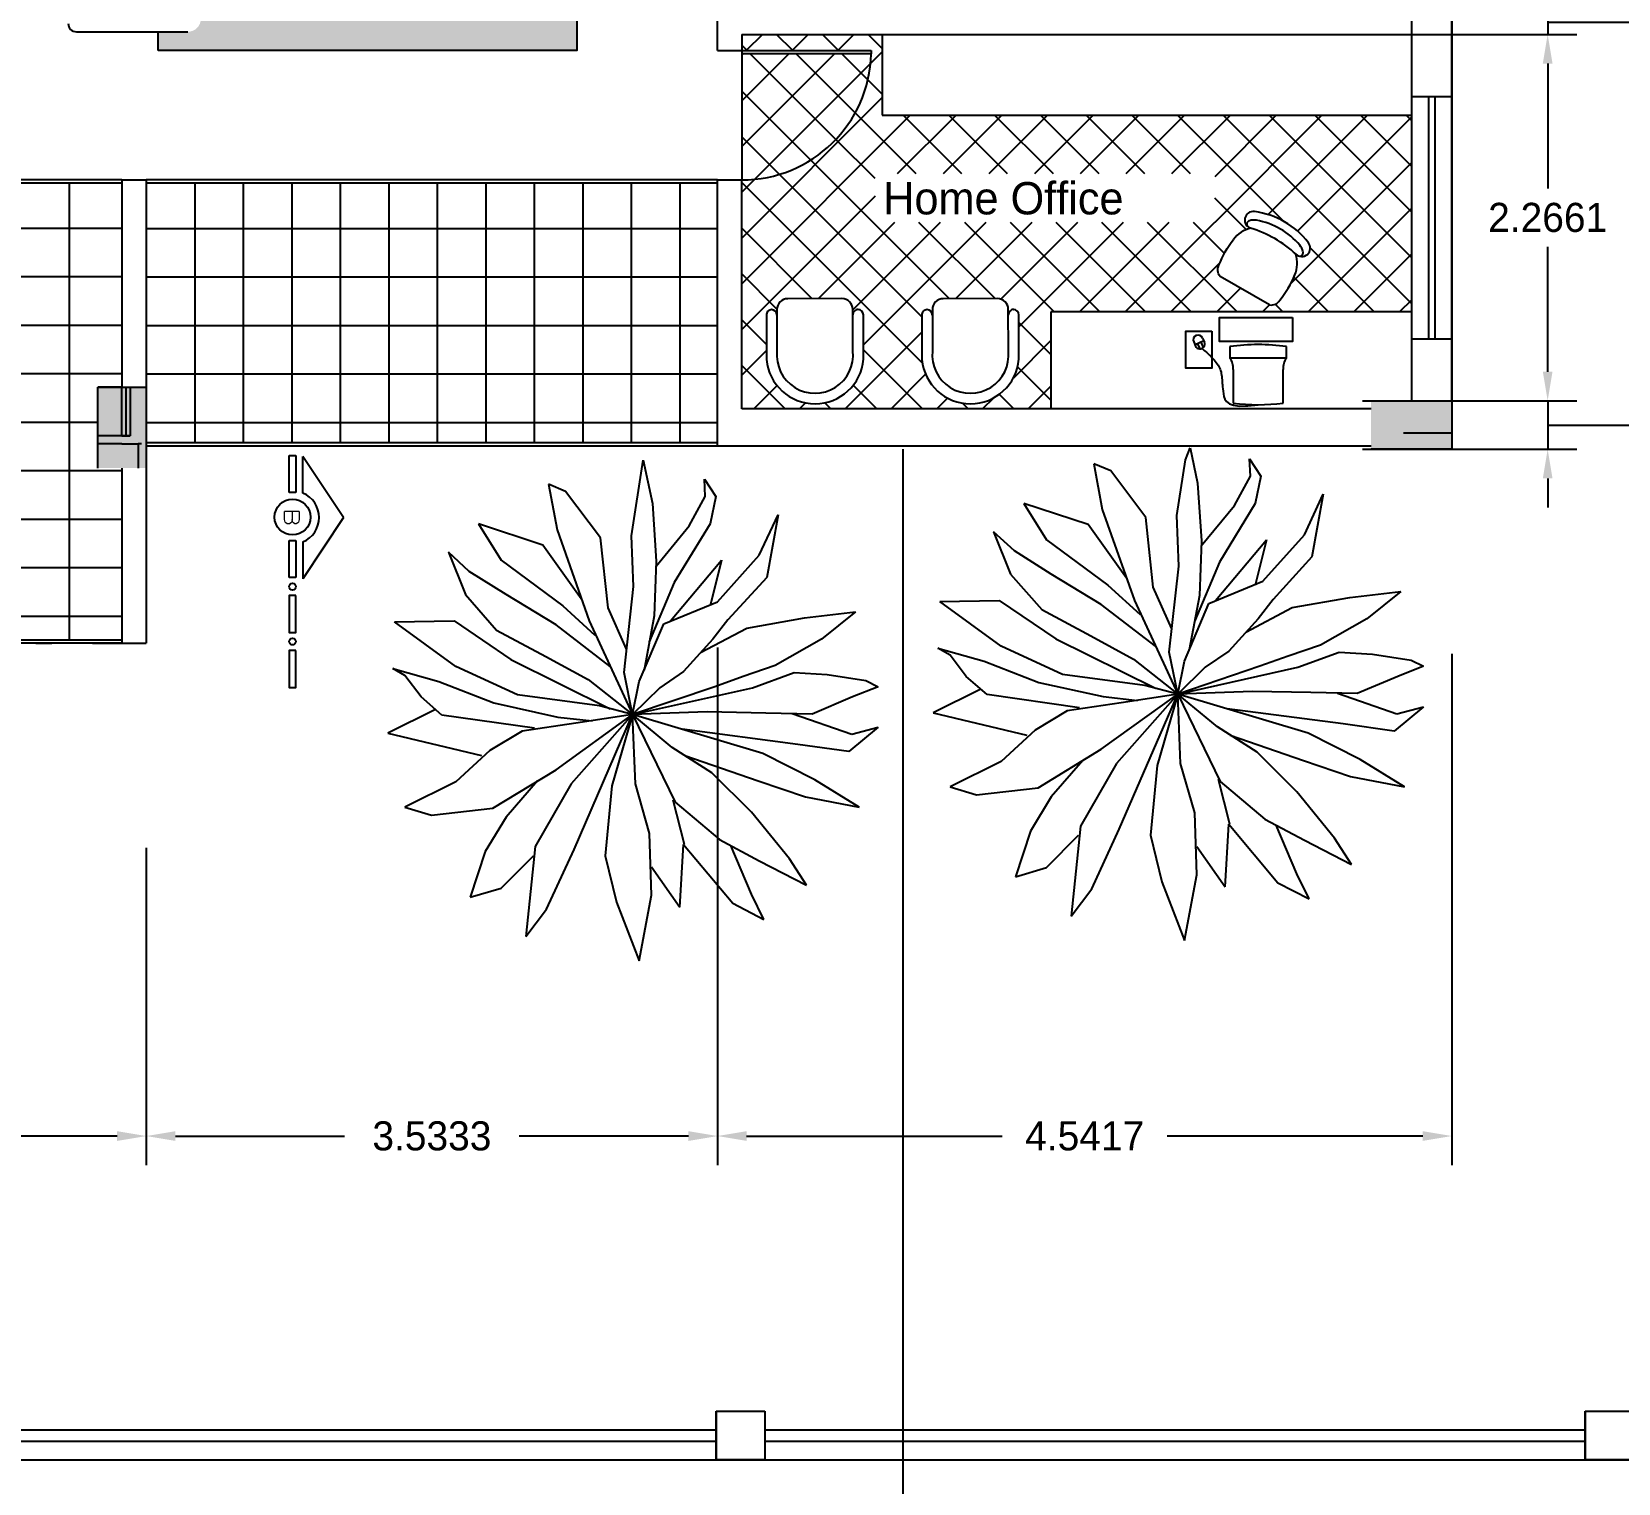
# Model space of a CAD drawing. Header units: millimetres. Extents: x 935 to 1399, y 512 to 900.
# Drawn here: x 1153.33 to 1163.15, y 833.48 to 842.45 of the extents above; entities that cross this region are included whole.
import ezdxf

# ---------------------------------------------------------------- set-up
doc = ezdxf.new("R2010")
doc.units = ezdxf.units.MM
doc.linetypes.add('ACAD_ISO02W100', pattern=[15, 12, -3])
doc.linetypes.add('DASHDOT', pattern=[1, 0.5, -0.25, 0, -0.25])
for name, color, linetype in [('Aberturas', 1, 'Continuous'), ('MOBIL', 7, 'Continuous'), ('MOBILIARIO', 4, 'Continuous'), ('MOBÍLIA', 1, 'Continuous'), ('PENA-01', 1, 'Continuous'), ('PENA-03', 3, 'Continuous'), ('PENA-04', 4, 'Continuous'), ('projeçao', 7, 'ACAD_ISO02W100'), ('terrenos', 3, 'Continuous'), ('VEGETAÇÃO', 3, 'Continuous')]:
    doc.layers.add(name, color=color, linetype=linetype)
doc.styles.add('ROMANS', font='ROMANS.SHX', dxfattribs={"height": 100})
doc.dimstyles.get("Standard").update_dxf_attribs({"dimtxt": 0.18, "dimasz": 0.18, "dimexe": 0.18, "dimexo": 0.0625, "dimgap": 0.09, "dimtad": 0, "dimtih": 1, "dimtoh": 1, "dimdec": 4, "dimzin": 0, "dimdsep": 46, "dimtxsty": 'Standard', "dimcen": 0.09, "dimadec": 0, "dimazin": 0, "dimtfac": 1, "dimtdec": 4, "dimtofl": 0, "dimtmove": 0, "dimatfit": 3, "dimfxl": 0, "dimtolj": 1, "dimtzin": 0, "dimarcsym": 0})

# ---------------------------------------------------------------- blocks, each defined once
blk = doc.blocks.new('*D63')
at = {"color": 0, "lineweight": -2, "transparency": 16777216}
for p, q in [((1162.709, 842.7679), (1162.709, 842.9479)), ((1161.3141, 842.5879), (1162.889, 842.5879)), ((1162.709, 842.5879), (1162.709, 842.4379)), ((1162.709, 842.5129), (1163.294, 842.5129)), ((1163.294, 842.5129), (1163.474, 842.5129)), ((1161.3141, 842.4379), (1162.889, 842.4379)), ((1162.709, 842.2579), (1162.709, 842.0779))]:
    blk.add_line(p, q, dxfattribs=at)
at = {"color": 0, "transparency": 16777216}
for points in [[(1162.679, 842.7679), (1162.739, 842.7679), (1162.709, 842.5879)], [(1162.679, 842.2579), (1162.739, 842.2579), (1162.709, 842.4379)]]:
    blk.add_solid(points, dxfattribs=at)
at = {"layer": 'Defpoints', "color": 0, "transparency": 16777216}
for p in [(1161.2516, 842.5879), (1161.2516, 842.4379), (1162.709, 842.4379)]:
    blk.add_point(p, dxfattribs=at)
at = {"color": 0, "transparency": 16777216, "insert": (1163.939, 842.5129), "char_height": 0.18, "attachment_point": 5}
blk.add_mtext('\\A1;0.1500', dxfattribs=at)
blk = doc.blocks.new('*D64')
at = {"color": 0, "lineweight": -2, "transparency": 16777216}
for p, q in [((1161.3141, 842.4379), (1162.889, 842.4379)), ((1162.709, 842.2579), (1162.709, 841.4849)), ((1162.709, 840.3519), (1162.709, 841.1249)), ((1161.5641, 840.1719), (1162.889, 840.1719))]:
    blk.add_line(p, q, dxfattribs=at)
at = {"color": 0, "transparency": 16777216}
for points in [[(1162.679, 842.2579), (1162.739, 842.2579), (1162.709, 842.4379)], [(1162.679, 840.3519), (1162.739, 840.3519), (1162.709, 840.1719)]]:
    blk.add_solid(points, dxfattribs=at)
at = {"layer": 'Defpoints', "color": 0, "transparency": 16777216}
for p in [(1161.2516, 842.4379), (1161.5016, 840.1719), (1162.709, 840.1719)]:
    blk.add_point(p, dxfattribs=at)
at = {"color": 0, "transparency": 16777216, "insert": (1162.709, 841.3049), "char_height": 0.18, "attachment_point": 5}
blk.add_mtext('\\A1;2.2661', dxfattribs=at)
blk = doc.blocks.new('*D65')
at = {"color": 0, "lineweight": -2, "transparency": 16777216}
for p, q in [((1162.709, 840.3519), (1162.709, 840.5319)), ((1161.5641, 840.1719), (1162.889, 840.1719)), ((1162.709, 840.1719), (1162.709, 839.8719)), ((1162.709, 840.0219), (1163.294, 840.0219)), ((1163.294, 840.0219), (1163.474, 840.0219)), ((1161.5641, 839.8719), (1162.889, 839.8719)), ((1162.709, 839.6919), (1162.709, 839.5119))]:
    blk.add_line(p, q, dxfattribs=at)
at = {"color": 0, "transparency": 16777216}
for points in [[(1162.679, 840.3519), (1162.739, 840.3519), (1162.709, 840.1719)], [(1162.679, 839.6919), (1162.739, 839.6919), (1162.709, 839.8719)]]:
    blk.add_solid(points, dxfattribs=at)
at = {"layer": 'Defpoints', "color": 0, "transparency": 16777216}
for p in [(1161.5016, 840.1719), (1161.5016, 839.8719), (1162.709, 839.8719)]:
    blk.add_point(p, dxfattribs=at)
at = {"color": 0, "transparency": 16777216, "insert": (1163.954, 840.0219), "char_height": 0.18, "attachment_point": 5}
blk.add_mtext('\\A1;0.3000', dxfattribs=at)
blk = doc.blocks.new('*D66')
at = {"color": 0, "lineweight": -2, "transparency": 16777216}
for p, q in [((1146.1164, 837.406), (1146.1164, 835.4441)), ((1154.0414, 837.406), (1154.0414, 835.4441)), ((1146.2964, 835.6241), (1149.5539, 835.6241)), ((1153.8614, 835.6241), (1150.6039, 835.6241))]:
    blk.add_line(p, q, dxfattribs=at)
at = {"color": 0, "transparency": 16777216}
for points in [[(1146.2964, 835.6541), (1146.2964, 835.5941), (1146.1164, 835.6241)], [(1153.8614, 835.6541), (1153.8614, 835.5941), (1154.0414, 835.6241)]]:
    blk.add_solid(points, dxfattribs=at)
at = {"layer": 'Defpoints', "color": 0, "transparency": 16777216}
for p in [(1146.1164, 837.4685), (1154.0414, 837.4685), (1154.0414, 835.6241)]:
    blk.add_point(p, dxfattribs=at)
at = {"color": 0, "transparency": 16777216, "insert": (1150.0789, 835.6241), "char_height": 0.18, "attachment_point": 5}
blk.add_mtext('\\A1;7.9250', dxfattribs=at)
blk = doc.blocks.new('*D67')
at = {"color": 0, "lineweight": -2, "transparency": 16777216}
for p, q in [((1157.5747, 838.646), (1157.5747, 835.4441)), ((1162.1164, 838.606), (1162.1164, 835.4441)), ((1157.7547, 835.6241), (1159.3356, 835.6241)), ((1161.9364, 835.6241), (1160.3556, 835.6241))]:
    blk.add_line(p, q, dxfattribs=at)
at = {"color": 0, "transparency": 16777216}
for points in [[(1157.7547, 835.6541), (1157.7547, 835.5941), (1157.5747, 835.6241)], [(1161.9364, 835.6541), (1161.9364, 835.5941), (1162.1164, 835.6241)]]:
    blk.add_solid(points, dxfattribs=at)
at = {"layer": 'Defpoints', "color": 0, "transparency": 16777216}
for p in [(1157.5747, 838.7085), (1162.1164, 838.6685), (1162.1164, 835.6241)]:
    blk.add_point(p, dxfattribs=at)
at = {"color": 0, "transparency": 16777216, "insert": (1159.8456, 835.6241), "char_height": 0.18, "attachment_point": 5}
blk.add_mtext('\\A1;4.5417', dxfattribs=at)

msp = doc.modelspace()

# ---------------------------------------------------------------- hatches: boundary and pattern name
at = {"linetype": 'Continuous'}
h = msp.add_hatch(dxfattribs=at)
h.set_pattern_fill('SWAMP', color=254, scale=0.05, angle=90, style=0)
h.set_pattern_definition([(90, (1205.14288, 794.524993), (0.04330127, 0.025), [0.00625, -0.04375]), (3e-14, (1205.14288, 794.528118), (0.04330127, -0.025), [0.003125, -0.08347754]), (3e-14, (1205.14288, 794.5289), (0.04330127, -0.025), [0.0025, -0.08410254]), (3e-14, (1205.14288, 794.527337), (0.04330127, -0.025), [0.0025, -0.08410254]), (30, (1205.14288, 794.52968), (0.04330127, -0.025), [0.002, -0.048]), (330, (1205.14288, 794.526556), (2e-11, -0.05), [0.002, -0.048])])
h.paths.add_polyline_path([(1156.24561, 844.24873), (1156.24561, 844.27753, 0.9926943), (1156.3992, 844.2764), (1156.70488, 844.2764), (1156.70488, 842.33793), (1154.11703, 842.33793, 0.0019246), (1154.11494, 842.33892), (1154.11494, 842.4545), (1154.29915, 842.4545, 1), (1154.29915, 842.6145), (1154.32915, 842.6145, 0.4142136), (1154.37915, 842.6645), (1154.37915, 843.1645, 0.4142136), (1154.32915, 843.2145, 0.4142136), (1154.37915, 843.2645), (1154.37915, 843.7645, 0.4142136), (1154.32915, 843.8145), (1154.29915, 843.8145, 1), (1154.29915, 843.9745), (1154.11494, 843.9745), (1154.11494, 844.27105, 0.023235), (1154.14289, 844.26883, -0.0099184), (1154.14233, 844.26991, 0.2707398), (1154.16812, 844.29769), (1154.36401, 844.29769), (1154.36401, 844.27753, 1), (1154.51761, 844.27753), (1154.51761, 844.24873, 0.4142136), (1154.56561, 844.20073), (1155.04561, 844.20073, 0.4142136), (1155.09361, 844.24873, 0.4142136), (1155.14161, 844.20073), (1155.62161, 844.20073, 0.4142136), (1155.66961, 844.24873, 0.4142136), (1155.71761, 844.20073), (1156.19761, 844.20073, 0.4142136)])
for points in [[(1153.74141, 840.2558), (1153.74141, 839.7558), (1154.04141, 839.7558), (1154.04141, 840.2558)], [(1162.11641, 840.17187), (1161.61641, 840.17187), (1161.61641, 839.87187), (1162.11641, 839.87187)], [(1162.11641, 840.17187), (1161.61641, 840.17187), (1161.61641, 839.87187), (1162.11641, 839.87187)]]:
    msp.add_hatch(color=256).paths.add_polyline_path(points)

# ---------------------------------------------------------------- linework, layer by layer
at = {"color": 6}
for p, q in [((1162.11641, 840.17187), (1162.11641, 863.17187)), ((1161.86641, 862.87187), (1161.86641, 840.17187)), ((1162.11641, 846.24687), (1162.11641, 839.87187)), ((1162.11641, 846.24687), (1162.11641, 839.87187)), ((1157.57472, 842.33793), (1157.57472, 845.23793)), ((1157.72472, 842.43793), (1161.86641, 842.43793)), ((1157.72472, 842.43793), (1157.72472, 842.33793)), ((1161.86641, 842.43793), (1161.86641, 840.17187)), ((1157.57472, 842.33793), (1157.72472, 842.33793)), ((1161.86641, 842.28793), (1161.86641, 840.17187)), ((1161.86641, 842.0549), (1162.11641, 842.0549)), ((1161.86641, 842.05488), (1161.86641, 840.17187)), ((1161.86641, 841.66678), (1161.86641, 840.17187)), ((1153.89141, 841.53793), (1153.89141, 840.2558)), ((1153.89141, 841.53793), (1154.04141, 841.53793)), ((1154.04141, 841.53793), (1154.04141, 840.2558)), ((1157.57472, 841.53793), (1157.72472, 841.53793)), ((1157.57472, 839.89187), (1157.57472, 841.53793)), ((1157.72472, 840.12187), (1157.72472, 841.53793)), ((1153.89141, 840.2558), (1153.74141, 840.2558)), ((1161.61641, 840.12187), (1157.72472, 840.12187)), ((1161.61641, 840.12187), (1157.72472, 840.12187)), ((1161.61641, 840.12187), (1157.72472, 840.12187)), ((1153.89141, 839.9058), (1153.99141, 839.9058)), ((1153.89141, 839.9058), (1153.99141, 839.9058)), ((1153.99141, 839.9058), (1153.99141, 839.7558)), ((1157.57472, 839.91187), (1154.04141, 839.91187)), ((1161.61641, 839.89187), (1154.04141, 839.89187)), ((1153.89141, 839.7558), (1153.89141, 838.67187)), ((1154.04141, 839.7558), (1154.04141, 838.67187)), ((1153.89141, 838.67187), (1154.04141, 838.67187)), ((1153.89141, 838.67187), (1154.04141, 838.67187)), ((1157.56641, 833.62187), (1157.56641, 833.92187)), ((1157.56641, 833.62187), (1157.56641, 833.92187))]:
    msp.add_line(p, q, dxfattribs=at)
at = {"color": 1}
for p, q in [((1153.60915, 842.4545), (1154.29915, 842.4545)), ((1158.59286, 842.43793), (1158.59286, 841.93793)), ((1157.72472, 842.33793), (1158.52472, 842.33793)), ((1157.72472, 842.33793), (1157.72472, 842.31793)), ((1158.52472, 842.31793), (1157.72472, 842.31793)), ((1158.52472, 842.33793), (1158.52472, 842.31793)), ((1158.59286, 841.93793), (1161.86641, 841.93793)), ((1161.86641, 840.72187), (1159.63642, 840.72187)), ((1159.63642, 840.72187), (1159.63642, 840.12187)), ((1154.01141, 839.9058), (1153.99141, 839.9058)), ((1157.56641, 833.62187), (1157.56641, 833.92187)), ((1162.94141, 833.62187), (1162.94141, 833.92187))]:
    msp.add_line(p, q, dxfattribs=at)
at = {"color": 254}
for p, q in [((1157.8526, 842.43793), (1157.7526, 842.33793)), ((1158.04012, 842.33793), (1157.94012, 842.43793)), ((1158.13544, 842.43793), (1158.03544, 842.33793)), ((1158.32296, 842.33793), (1158.22296, 842.43793)), ((1158.41829, 842.43793), (1158.31829, 842.33793)), ((1158.59286, 842.35088), (1158.50581, 842.43793)), ((1157.72472, 842.33793), (1157.72472, 841.53793)), ((1158.29829, 842.31793), (1157.72472, 841.74437)), ((1158.01544, 842.31793), (1157.72472, 842.02721)), ((1158.30663, 841.78858), (1157.77728, 842.31793)), ((1158.42587, 841.95219), (1158.06012, 842.31793)), ((1158.50419, 842.15671), (1158.34296, 842.31793)), ((1158.59286, 842.32966), (1158.52095, 842.25775)), ((1158.52095, 842.25775), (1157.80491, 841.54171)), ((1158.59286, 842.06803), (1158.50419, 842.15671)), ((1158.15143, 841.66094), (1157.72472, 842.08764)), ((1158.59286, 842.04682), (1157.72472, 841.17868)), ((1158.76682, 841.93793), (1157.72472, 840.89584)), ((1158.80337, 841.57469), (1158.42587, 841.95219)), ((1159.04966, 841.93793), (1158.68641, 841.57469)), ((1159.08621, 841.57469), (1158.72296, 841.93793)), ((1159.3325, 841.93793), (1158.96926, 841.57469)), ((1159.36905, 841.57469), (1159.00581, 841.93793)), ((1159.61534, 841.93793), (1159.2521, 841.57469)), ((1159.65189, 841.57469), (1159.28865, 841.93793)), ((1159.89819, 841.93793), (1159.53494, 841.57469)), ((1159.93474, 841.57469), (1159.57149, 841.93793)), ((1160.18103, 841.93793), (1159.81778, 841.57469)), ((1160.21758, 841.57469), (1159.85434, 841.93793)), ((1160.46387, 841.93793), (1160.10063, 841.57469)), ((1160.50042, 841.57469), (1160.13718, 841.93793)), ((1160.74671, 841.93793), (1160.38347, 841.57469)), ((1161.07477, 841.28318), (1160.42002, 841.93793)), ((1161.3124, 841.93793), (1160.64947, 841.275)), ((1161.02956, 841.93793), (1160.64947, 841.55785)), ((1161.86641, 840.77438), (1160.70286, 841.93793)), ((1161.59524, 841.93793), (1160.98068, 841.32337)), ((1161.86641, 841.05722), (1160.98571, 841.93793)), ((1161.86641, 841.92626), (1161.16189, 841.22174)), ((1161.86641, 841.34006), (1161.26855, 841.93793)), ((1161.86641, 841.62291), (1161.55139, 841.93793)), ((1157.9573, 841.57222), (1157.72472, 841.8048)), ((1158.54947, 841.54574), (1158.30663, 841.78858)), ((1159.0092, 840.80316), (1158.15143, 841.66094)), ((1161.86641, 841.64342), (1161.12092, 840.89792)), ((1157.80491, 841.54171), (1157.72472, 841.46152)), ((1158.84151, 840.40517), (1157.72472, 841.52196)), ((1158.83823, 840.6913), (1157.9573, 841.57222)), ((1158.54947, 841.43774), (1157.72472, 840.613)), ((1160.84486, 841.23024), (1160.64947, 841.42564)), ((1161.86641, 841.36057), (1161.22771, 840.72187)), ((1158.1605, 840.80334), (1157.72472, 841.23911)), ((1158.66926, 841.27469), (1158.19797, 840.8034)), ((1158.9521, 841.27469), (1158.41167, 840.73426)), ((1159.23494, 841.27469), (1158.47718, 840.51692)), ((1159.2916, 840.80361), (1158.82052, 841.27469)), ((1159.51778, 841.27469), (1159.04632, 840.80322)), ((1159.65619, 840.72187), (1159.10337, 841.27469)), ((1159.80063, 841.27469), (1159.32633, 840.80038)), ((1159.93903, 840.72187), (1159.38621, 841.27469)), ((1160.08347, 841.27469), (1159.43833, 840.62954)), ((1160.22187, 840.72187), (1159.66905, 841.27469)), ((1160.36631, 841.27469), (1159.81349, 840.72187)), ((1160.50471, 840.72187), (1159.95189, 841.27469)), ((1160.64916, 841.27469), (1160.09634, 840.72187)), ((1160.78756, 840.72187), (1160.23474, 841.27469)), ((1160.70937, 841.0829), (1160.51758, 841.27469)), ((1161.63608, 840.72187), (1161.24052, 841.11743)), ((1161.86641, 841.07773), (1161.51055, 840.72187)), ((1157.94207, 840.73893), (1157.72472, 840.95627)), ((1160.68172, 841.02441), (1160.37918, 840.72187)), ((1161.35324, 840.72187), (1161.13939, 840.93571)), ((1160.80889, 840.86874), (1160.66202, 840.72187)), ((1160.98837, 840.76537), (1160.94486, 840.72187)), ((1161.0704, 840.72187), (1161.0234, 840.76886)), ((1161.86641, 840.79489), (1161.79339, 840.72187)), ((1157.87717, 840.52098), (1157.72472, 840.67343)), ((1159.63642, 840.45879), (1159.43828, 840.65693)), ((1158.83838, 840.59528), (1158.36497, 840.12187)), ((1159.63642, 840.5448), (1159.40423, 840.3126)), ((1157.87723, 840.48266), (1157.72472, 840.33015)), ((1158.84197, 840.12187), (1158.47723, 840.48661)), ((1157.99344, 840.12187), (1157.72472, 840.39059)), ((1159.63642, 840.17594), (1159.4308, 840.38157)), ((1157.94286, 840.26545), (1157.79928, 840.12187)), ((1158.55913, 840.12187), (1158.4134, 840.26759)), ((1158.8618, 840.33586), (1158.64781, 840.12187)), ((1159.63642, 840.26195), (1159.49634, 840.12187)), ((1157.57472, 838.64604), (1157.57472, 835.44409)), ((1154.22141, 835.62409), (1155.26807, 835.62409)), ((1157.39472, 835.62409), (1156.34807, 835.62409))]:
    msp.add_line(p, q, dxfattribs=at)
at = {"color": 1, "linetype": 'Continuous'}
msp.add_line((1156.70488, 842.33793), (1154.11703, 842.33793), dxfattribs=at)
at = {"color": 6, "linetype": 'Continuous'}
msp.add_line((1156.70488, 842.35922), (1156.70488, 842.33793), dxfattribs=at)
at = {"color": 3}
for p, q in [((1157.75728, 842.33793), (1157.72472, 842.37048)), ((1157.7326, 842.31793), (1157.72472, 842.31005)), ((1161.97141, 842.0549), (1161.97141, 840.5549)), ((1162.01141, 842.0549), (1162.01141, 840.5549)), ((1161.86641, 841.90575), (1161.83423, 841.93793)), ((1159.37686, 840.71835), (1159.37302, 840.72219)), ((1158.11926, 840.15901), (1158.08212, 840.12187)), ((1158.27629, 840.12187), (1158.2385, 840.15966)), ((1158.99734, 840.18855), (1158.93065, 840.12187)), ((1159.12481, 840.12187), (1159.08924, 840.15744)), ((1159.28053, 840.18891), (1159.21349, 840.12187)), ((1159.40766, 840.12187), (1159.31737, 840.21216))]:
    msp.add_line(p, q, dxfattribs=at)
for p, q in [((1153.89141, 841.53793), (1146.36641, 841.53793)), ((1157.57472, 841.53793), (1154.04141, 841.53793)), ((1153.89141, 841.51793), (1150.56641, 841.51793)), ((1157.57472, 841.51793), (1154.04141, 841.51793)), ((1153.74141, 839.9558), (1153.74141, 840.2558)), ((1153.74141, 840.2558), (1153.94141, 840.2558)), ((1153.74141, 839.7558), (1153.74141, 840.2558)), ((1153.74141, 840.2558), (1154.04141, 840.2558)), ((1153.79141, 840.2558), (1154.04141, 840.2558)), ((1153.89141, 839.9558), (1153.89141, 840.2558)), ((1153.91641, 839.9558), (1153.91641, 840.2558)), ((1153.94141, 840.2558), (1153.94141, 839.9558)), ((1154.04141, 840.2558), (1154.04141, 839.7558)), ((1161.61641, 840.17187), (1162.11641, 840.17187)), ((1161.61641, 840.17187), (1162.11641, 840.17187)), ((1161.81641, 840.17187), (1162.11641, 840.17187)), ((1161.81641, 840.17187), (1162.11641, 840.17187)), ((1162.11641, 840.17187), (1162.11641, 839.97187)), ((1162.11641, 840.17187), (1162.11641, 839.87187)), ((1162.11641, 840.17187), (1162.11641, 839.97187)), ((1162.11641, 840.17187), (1162.11641, 839.87187)), ((1153.94141, 839.9558), (1153.74141, 839.9558)), ((1153.89141, 839.9558), (1153.94141, 839.9558)), ((1162.11641, 839.97187), (1161.81641, 839.97187)), ((1162.11641, 839.97187), (1161.81641, 839.97187)), ((1153.89141, 839.9058), (1153.74141, 839.9058)), ((1160.46818, 839.8067), (1160.49741, 839.88183)), ((1160.49741, 839.88183), (1160.54419, 839.66277)), ((1162.11641, 839.87187), (1161.61641, 839.87187)), ((1162.11641, 839.87187), (1161.61641, 839.87187)), ((1157.04351, 839.33595), (1157.11494, 839.80388)), ((1157.11494, 839.80388), (1157.17208, 839.53633)), ((1159.90161, 839.78157), (1159.95417, 839.50002)), ((1160.00672, 839.73776), (1159.90161, 839.78157)), ((1160.41563, 839.46239), (1160.46818, 839.8067)), ((1160.87131, 839.70658), (1160.86542, 839.81288)), ((1160.86542, 839.81288), (1160.93553, 839.70658)), ((1156.5295, 839.65513), (1156.58206, 839.37358)), ((1156.63461, 839.61132), (1156.5295, 839.65513)), ((1157.4992, 839.58014), (1157.4933, 839.68645)), ((1157.4933, 839.68645), (1157.56342, 839.58014)), ((1160.22284, 839.44989), (1160.00672, 839.73776)), ((1160.54419, 839.66277), (1160.56752, 839.30596)), ((1160.77197, 839.52502), (1160.87131, 839.70658)), ((1160.93553, 839.70658), (1160.90054, 839.53752)), ((1156.85073, 839.32345), (1156.63461, 839.61132)), ((1157.39986, 839.39858), (1157.4992, 839.58014)), ((1157.56342, 839.58014), (1157.52843, 839.41108)), ((1161.2042, 839.34345), (1161.32111, 839.59383)), ((1161.32111, 839.59383), (1161.25099, 839.20584)), ((1157.17208, 839.53633), (1157.19541, 839.17952)), ((1157.83209, 839.21701), (1157.94899, 839.46739)), ((1157.94899, 839.46739), (1157.87888, 839.0794)), ((1159.86649, 839.40608), (1159.46938, 839.53752)), ((1159.46938, 839.53752), (1159.60949, 839.31228)), ((1159.95417, 839.50002), (1160.15272, 838.93665)), ((1160.42729, 839.14953), (1160.41563, 839.46239)), ((1160.56646, 839.27509), (1160.77197, 839.52502)), ((1160.90054, 839.53752), (1160.67853, 839.17452)), ((1156.49438, 839.27964), (1156.09727, 839.41108)), ((1156.09727, 839.41108), (1156.23737, 839.18584)), ((1156.58206, 839.37358), (1156.78061, 838.81021)), ((1157.19434, 839.14865), (1157.39986, 839.39858)), ((1157.52843, 839.41108), (1157.30641, 839.04809)), ((1159.41093, 839.24333), (1159.28237, 839.36227)), ((1159.28237, 839.36227), (1159.3876, 839.0994)), ((1160.10438, 839.07381), (1159.86649, 839.40608)), ((1160.26963, 839.01809), (1160.22284, 839.44989)), ((1156.73227, 838.94737), (1156.49438, 839.27964)), ((1156.89751, 838.89166), (1156.85073, 839.32345)), ((1157.05518, 839.02309), (1157.04351, 839.33595)), ((1159.60949, 839.31228), (1159.98916, 839.03059)), ((1160.56752, 839.30596), (1160.55586, 838.96796)), ((1160.6552, 838.93665), (1160.97053, 839.31228)), ((1160.97053, 839.31228), (1160.90054, 839.03059)), ((1160.9472, 839.05559), (1161.2042, 839.34345)), ((1156.03882, 839.11689), (1155.91025, 839.23583)), ((1155.91025, 839.23583), (1156.01549, 838.97296)), ((1156.23737, 839.18584), (1156.61705, 838.90415)), ((1157.19541, 839.17952), (1157.18374, 838.84153)), ((1157.28309, 838.81021), (1157.59841, 839.18584)), ((1157.59841, 839.18584), (1157.52843, 838.90415)), ((1157.57508, 838.92915), (1157.83209, 839.21701)), ((1159.63871, 839.0994), (1159.41093, 839.24333)), ((1160.67853, 839.17452), (1160.52432, 838.80753)), ((1161.25099, 839.20584), (1161.01142, 838.94297)), ((1156.2666, 838.97296), (1156.03882, 839.11689)), ((1157.87888, 839.0794), (1157.6393, 838.81653)), ((1159.3876, 839.0994), (1159.58026, 838.88034)), ((1159.94827, 838.91166), (1159.63871, 839.0994)), ((1160.36897, 838.61747), (1160.42729, 839.14953)), ((1156.01549, 838.97296), (1156.20815, 838.7539)), ((1156.57616, 838.78522), (1156.2666, 838.97296)), ((1156.99685, 838.49103), (1157.05518, 839.02309)), ((1157.30641, 839.04809), (1157.15221, 838.68109)), ((1159.98916, 839.03059), (1160.18785, 838.84903)), ((1160.38474, 838.76132), (1160.26963, 839.01809)), ((1160.55586, 838.96796), (1160.49219, 838.63112)), ((1160.61431, 838.91797), (1160.9472, 839.05559)), ((1161.48467, 838.95547), (1161.80012, 838.99296)), ((1161.80012, 838.99296), (1161.58978, 838.82403)), ((1156.61705, 838.90415), (1156.81573, 838.72259)), ((1157.01262, 838.63488), (1156.89751, 838.89166)), ((1157.2422, 838.79153), (1157.57508, 838.92915)), ((1158.94948, 838.93047), (1159.31749, 838.93665)), ((1159.32915, 838.6551), (1158.94948, 838.93047)), ((1159.31749, 838.93665), (1159.66794, 838.69891)), ((1159.58026, 838.88034), (1159.88405, 838.71759)), ((1160.28372, 838.65393), (1159.94827, 838.91166)), ((1160.15272, 838.93665), (1160.42092, 838.35783)), ((1160.46241, 838.56116), (1160.61431, 838.91797)), ((1160.84235, 838.74036), (1161.12832, 838.89284)), ((1161.01142, 838.94297), (1160.91797, 838.82403)), ((1161.12832, 838.89284), (1161.48467, 838.95547)), ((1155.57736, 838.80403), (1155.94537, 838.81021)), ((1155.95704, 838.52866), (1155.57736, 838.80403)), ((1155.94537, 838.81021), (1156.29582, 838.57248)), ((1156.91161, 838.52749), (1156.57616, 838.78522)), ((1156.78061, 838.81021), (1157.04881, 838.23139)), ((1157.0903, 838.43472), (1157.2422, 838.79153)), ((1157.18374, 838.84153), (1157.12008, 838.50468)), ((1157.6393, 838.81653), (1157.54586, 838.69759)), ((1157.75621, 838.7664), (1158.11255, 838.82903)), ((1158.11255, 838.82903), (1158.42801, 838.86652)), ((1158.42801, 838.86652), (1158.21766, 838.69759)), ((1160.91797, 838.82403), (1160.73698, 838.62379)), ((1161.58978, 838.82403), (1161.30354, 838.66128)), ((1156.20815, 838.7539), (1156.51194, 838.59115)), ((1157.54586, 838.69759), (1157.36487, 838.49735)), ((1157.47023, 838.61392), (1157.75621, 838.7664)), ((1158.21766, 838.69759), (1157.93143, 838.53484)), ((1159.66794, 838.69891), (1160.28373, 838.39355)), ((1159.88405, 838.71759), (1160.14696, 838.57366)), ((1156.51194, 838.59115), (1156.77484, 838.44722)), ((1158.93781, 838.64247), (1159.22404, 838.56116)), ((1159.0137, 838.59866), (1158.93781, 838.64247)), ((1159.11304, 838.46722), (1159.0137, 838.59866)), ((1159.70883, 838.47986), (1159.32915, 838.6551)), ((1160.42092, 838.35783), (1160.36897, 838.61747)), ((1160.73698, 838.62379), (1160.59085, 838.52367)), ((1161.10499, 838.59248), (1160.92964, 838.52985)), ((1161.30354, 838.66128), (1161.10499, 838.59248)), ((1161.16331, 838.52367), (1161.42032, 838.61747)), ((1161.42032, 838.61747), (1161.62477, 838.60497)), ((1161.62477, 838.60497), (1161.86434, 838.56748)), ((1155.5657, 838.51603), (1155.85193, 838.43472)), ((1155.64158, 838.47222), (1155.5657, 838.51603)), ((1156.33671, 838.35342), (1155.95704, 838.52866)), ((1156.29582, 838.57248), (1156.91161, 838.26712)), ((1157.04881, 838.23139), (1156.99685, 838.49103)), ((1157.36487, 838.49735), (1157.21874, 838.39723)), ((1157.93143, 838.53484), (1157.73288, 838.46604)), ((1157.7912, 838.39723), (1158.04821, 838.49103)), ((1158.04821, 838.49103), (1158.25266, 838.47853)), ((1158.25266, 838.47853), (1158.49223, 838.44104)), ((1159.22404, 838.56116), (1159.56283, 838.42973)), ((1160.21707, 838.41091), (1159.70883, 838.47986)), ((1160.14696, 838.57366), (1160.42092, 838.35783)), ((1160.42092, 838.35783), (1160.46241, 838.56116)), ((1160.92964, 838.52985), (1160.42092, 838.35783)), ((1160.59085, 838.52367), (1160.42092, 838.35783)), ((1160.42092, 838.35783), (1161.16331, 838.52367)), ((1161.94023, 838.52985), (1161.78256, 838.46722)), ((1161.86434, 838.56748), (1161.94023, 838.52985)), ((1155.74092, 838.34078), (1155.64158, 838.47222)), ((1155.85193, 838.43472), (1156.19072, 838.30329)), ((1156.77484, 838.44722), (1157.04881, 838.23139)), ((1157.04881, 838.23139), (1157.0903, 838.43472)), ((1157.55752, 838.40341), (1157.04881, 838.23139)), ((1157.21874, 838.39723), (1157.04881, 838.23139)), ((1157.04881, 838.23139), (1157.7912, 838.39723)), ((1157.73288, 838.46604), (1157.55752, 838.40341)), ((1158.56811, 838.40341), (1158.41045, 838.34078)), ((1158.49223, 838.44104), (1158.56811, 838.40341)), ((1159.20284, 838.38848), (1158.90859, 838.24198)), ((1159.24148, 838.3546), (1159.11304, 838.46722)), ((1159.56283, 838.42973), (1159.96007, 838.3421)), ((1160.42092, 838.35783), (1160.21707, 838.41091)), ((1161.78256, 838.46722), (1161.53132, 838.36092)), ((1155.86936, 838.22816), (1155.74092, 838.34078)), ((1156.19072, 838.30329), (1156.58795, 838.21566)), ((1156.84496, 838.28447), (1156.33671, 838.35342)), ((1157.04881, 838.23139), (1156.84496, 838.28447)), ((1158.41045, 838.34078), (1158.15921, 838.23448)), ((1159.81394, 838.2733), (1159.24148, 838.3546)), ((1160.07094, 838.30461), (1159.73805, 838.25448)), ((1159.94827, 838.01661), (1160.42092, 838.35783)), ((1159.96007, 838.3421), (1160.17177, 838.31825)), ((1160.42092, 838.35783), (1160.04185, 837.92898)), ((1160.05928, 837.52218), (1160.42092, 838.35783)), ((1160.42092, 838.35783), (1160.07094, 838.30461)), ((1160.42092, 838.35783), (1160.29295, 837.91649)), ((1160.88298, 838.37342), (1160.42092, 838.35783)), ((1160.42092, 838.35783), (1160.6843, 837.81636)), ((1160.43895, 837.92898), (1160.42092, 838.35783)), ((1160.66686, 838.15436), (1160.42092, 838.35783)), ((1161.22766, 838.11686), (1160.42092, 838.35783)), ((1161.24509, 838.3671), (1160.88298, 838.37342)), ((1161.53132, 838.36092), (1161.24509, 838.3671)), ((1161.40885, 838.36356), (1161.77667, 838.23566)), ((1155.83072, 838.26204), (1155.53647, 838.11554)), ((1156.44182, 838.14686), (1155.86936, 838.22816)), ((1156.57616, 837.89017), (1157.04881, 838.23139)), ((1156.58795, 838.21566), (1156.79965, 838.19182)), ((1157.04881, 838.23139), (1156.66973, 837.80254)), ((1156.68717, 837.39574), (1157.04881, 838.23139)), ((1157.04881, 838.23139), (1156.69883, 838.17817)), ((1157.04881, 838.23139), (1156.92084, 837.79005)), ((1157.51087, 838.24698), (1157.04881, 838.23139)), ((1157.04881, 838.23139), (1157.31218, 837.68992)), ((1157.06684, 837.80254), (1157.04881, 838.23139)), ((1157.29475, 838.02792), (1157.04881, 838.23139)), ((1157.85555, 837.99043), (1157.04881, 838.23139)), ((1157.87298, 838.24066), (1157.51087, 838.24698)), ((1158.15921, 838.23448), (1157.87298, 838.24066)), ((1158.03673, 838.23712), (1158.40455, 838.10923)), ((1158.90859, 838.24198), (1159.48682, 838.10423)), ((1159.73805, 838.25448), (1159.53937, 838.13554)), ((1161.44378, 838.17317), (1160.72769, 838.2662)), ((1161.94023, 838.27948), (1161.75923, 838.12936)), ((1161.77667, 838.23566), (1161.94023, 838.27948)), ((1155.53647, 838.11554), (1156.1147, 837.97779)), ((1156.36594, 838.12804), (1156.16726, 838.0091)), ((1156.69883, 838.17817), (1156.36594, 838.12804)), ((1158.07166, 838.04674), (1157.35558, 838.13976)), ((1158.56811, 838.15304), (1158.38712, 838.00292)), ((1158.40455, 838.10923), (1158.56811, 838.15304)), ((1159.53937, 838.13554), (1159.32915, 837.94162)), ((1160.9122, 837.99793), (1160.66686, 838.15436)), ((1160.74518, 838.10442), (1161.19844, 837.9478)), ((1161.54889, 837.95412), (1161.22766, 838.11686)), ((1161.75923, 838.12936), (1161.44378, 838.17317)), ((1156.16726, 838.0091), (1155.95704, 837.81518)), ((1157.54009, 837.87149), (1157.29475, 838.02792)), ((1158.17677, 837.82768), (1157.85555, 837.99043)), ((1158.38712, 838.00292), (1158.07166, 838.04674)), ((1159.55693, 837.77887), (1159.94827, 838.01661)), ((1161.15754, 837.75374), (1160.9122, 837.99793)), ((1156.18482, 837.65243), (1156.57616, 837.89017)), ((1157.37307, 837.97798), (1157.82632, 837.82136)), ((1159.32915, 837.94162), (1159.0137, 837.78505)), ((1159.83401, 837.94719), (1159.63871, 837.72256)), ((1160.04185, 837.92898), (1159.81983, 837.541)), ((1160.29295, 837.91649), (1160.25206, 837.48469)), ((1160.52663, 837.6223), (1160.43895, 837.92898)), ((1161.19844, 837.9478), (1161.49043, 837.84768)), ((1161.82345, 837.78505), (1161.54889, 837.95412)), ((1155.95704, 837.81518), (1155.64158, 837.65861)), ((1156.4619, 837.82075), (1156.2666, 837.59612)), ((1156.66973, 837.80254), (1156.44772, 837.41456)), ((1157.15452, 837.49586), (1157.06684, 837.80254)), ((1157.78543, 837.6273), (1157.54009, 837.87149)), ((1157.82632, 837.82136), (1158.11832, 837.72124)), ((1158.45134, 837.65861), (1158.17677, 837.82768)), ((1160.74275, 837.55349), (1160.67263, 837.82886)), ((1160.6843, 837.81636), (1160.95886, 837.58481)), ((1161.49043, 837.84768), (1161.82345, 837.78505)), ((1156.92084, 837.79005), (1156.87995, 837.35825)), ((1157.37063, 837.42705), (1157.30052, 837.70242)), ((1158.11832, 837.72124), (1158.45134, 837.65861)), ((1159.0137, 837.78505), (1159.17726, 837.73506)), ((1159.17726, 837.73506), (1159.55693, 837.77887)), ((1159.63871, 837.72256), (1159.51027, 837.50968)), ((1161.39122, 837.46587), (1161.15754, 837.75374)), ((1155.64158, 837.65861), (1155.80514, 837.60862)), ((1155.80514, 837.60862), (1156.18482, 837.65243)), ((1156.2666, 837.59612), (1156.13816, 837.38324)), ((1157.31218, 837.68992), (1157.58675, 837.45837)), ((1158.01911, 837.33943), (1157.78543, 837.6273)), ((1160.5383, 837.24063), (1160.52663, 837.6223)), ((1159.51027, 837.50968), (1159.4167, 837.228)), ((1159.81983, 837.541), (1159.76138, 836.98394)), ((1159.88995, 837.15301), (1160.05928, 837.52218)), ((1160.71352, 837.16551), (1160.73698, 837.55349)), ((1160.73698, 837.55349), (1161.04064, 837.1905)), ((1160.95886, 837.58481), (1161.2042, 837.45337)), ((1161.15754, 837.24681), (1161.02898, 837.54731)), ((1156.44772, 837.41456), (1156.38927, 836.8575)), ((1157.16618, 837.11419), (1157.15452, 837.49586)), ((1157.34141, 837.03907), (1157.36487, 837.42705)), ((1157.36487, 837.42705), (1157.66853, 837.06406)), ((1157.58675, 837.45837), (1157.83209, 837.32693)), ((1157.78543, 837.12037), (1157.65686, 837.42087)), ((1159.60949, 837.28444), (1159.80817, 837.48469)), ((1160.25206, 837.48469), (1160.32218, 837.19682)), ((1160.5383, 837.41588), (1160.71352, 837.16551)), ((1161.2042, 837.45337), (1161.49633, 837.30312)), ((1161.49633, 837.30312), (1161.39122, 837.46587)), ((1156.13816, 837.38324), (1156.04459, 837.10156)), ((1156.23737, 837.158), (1156.43606, 837.35825)), ((1156.51784, 837.02657), (1156.68717, 837.39574)), ((1156.87995, 837.35825), (1156.95007, 837.07038)), ((1157.83209, 837.32693), (1158.12422, 837.17668)), ((1158.12422, 837.17668), (1158.01911, 837.33943)), ((1157.16618, 837.28944), (1157.34141, 837.03907)), ((1159.4167, 837.228), (1159.60949, 837.28444)), ((1160.46241, 836.83383), (1160.5383, 837.24063)), ((1161.23343, 837.09038), (1161.15754, 837.24681)), ((1156.04459, 837.10156), (1156.23737, 837.158)), ((1157.0903, 836.70739), (1157.16618, 837.11419)), ((1157.86132, 836.96394), (1157.78543, 837.12037)), ((1159.76138, 836.98394), (1159.88995, 837.15301)), ((1160.32218, 837.19682), (1160.46241, 836.83383)), ((1161.04064, 837.1905), (1161.23343, 837.09038)), ((1156.38927, 836.8575), (1156.51784, 837.02657)), ((1156.95007, 837.07038), (1157.0903, 836.70739)), ((1157.66853, 837.06406), (1157.86132, 836.96394))]:
    msp.add_line(p, q)
at = {"color": 7}
for p, q in [((1153.56641, 838.69187), (1153.56641, 841.51793)), ((1154.34141, 841.51793), (1154.34141, 839.91187)), ((1154.64141, 841.51793), (1154.64141, 839.91187)), ((1154.94141, 841.51793), (1154.94141, 839.91187)), ((1155.24141, 841.51793), (1155.24141, 839.91187)), ((1155.54141, 841.51793), (1155.54141, 839.91187)), ((1155.84141, 841.51793), (1155.84141, 839.91187)), ((1156.14141, 841.51793), (1156.14141, 839.91187)), ((1156.44141, 841.51793), (1156.44141, 839.91187)), ((1156.74141, 841.51793), (1156.74141, 839.91187)), ((1157.04141, 841.51793), (1157.04141, 839.91187)), ((1157.34141, 841.51793), (1157.34141, 839.91187)), ((1154.04141, 841.23793), (1157.57472, 841.23793)), ((1154.04141, 840.93793), (1157.57472, 840.93793)), ((1154.04141, 840.63793), (1157.57472, 840.63793)), ((1154.04141, 840.33793), (1157.57472, 840.33793)), ((1154.04141, 840.03793), (1157.57472, 840.03793)), ((1153.89141, 838.69187), (1146.36641, 838.69187)), ((1153.89141, 838.67187), (1146.36641, 838.67187))]:
    msp.add_line(p, q, dxfattribs=at)
at = {"color": 253}
msp.add_line((1158.72138, 839.87187), (1158.72138, 833.24852), dxfattribs=at)
at = {"color": 6, "linetype": 'DASHDOT'}
msp.add_line((1147.1081, 838.67187), (1154.04141, 838.67187), dxfattribs=at)
at = {"color": 1}
for points in [[(1156.39921, 844.2764), (1156.70488, 844.2764), (1156.70488, 842.33793), (1154.11494, 842.33793)], [(1154.11494, 842.33892), (1154.11494, 842.4545)]]:
    msp.add_lwpolyline(points, dxfattribs=at)
for centre, radius, start, end in [((1153.60915, 842.5045), 0.05, 180, 270), ((1157.72472, 842.33793), 0.80025, 270, 358.567904)]:
    msp.add_arc(centre, radius, start, end, dxfattribs=at)
at = {"color": 254}
for points in [[(1154.22141, 835.65409), (1154.22141, 835.59409), (1154.04141, 835.62409)], [(1157.39472, 835.65409), (1157.39472, 835.59409), (1157.57472, 835.62409)]]:
    msp.add_solid(points, dxfattribs=at)
at = {"layer": 'Aberturas'}
for p, q in [((1160.98928, 840.76484, -0.22326), (1160.68291, 840.9413, -0.22326)), ((1160.58279, 840.54167), (1160.52795, 840.51731)), ((1160.57457, 840.56016), (1160.58587, 840.53473)), ((1160.51974, 840.53581), (1160.53103, 840.51038)), ((1160.55973, 840.49258), (1160.54532, 840.52503)), ((1160.57951, 840.50119), (1160.56503, 840.53378)), ((1160.74345, 840.50704), (1160.74345, 840.43606)), ((1161.09345, 840.43606), (1161.09345, 840.50704)), ((1161.09345, 840.43606), (1160.74345, 840.43606)), ((1160.76345, 840.36606), (1160.76345, 840.15704)), ((1161.07345, 840.15704), (1161.07345, 840.36606))]:
    msp.add_line(p, q, dxfattribs=at)
at = {"layer": 'Aberturas', "elevation": -0.22326}
for points in [[(1160.68291, 840.9413, -0.3029976), (1160.67609, 841.01036, -0.0693183), (1160.76497, 841.16993)], [(1160.98928, 840.76484, 0.3029976), (1161.05244, 840.79361, 0.0693183), (1161.14586, 840.95056)]]:
    msp.add_lwpolyline(points, format="xyb", dxfattribs=at)
at = {"layer": 'Aberturas'}
for points in [[(1161.12996, 840.68787), (1161.12996, 840.53787), (1160.67996, 840.53787), (1160.67996, 840.68787)], [(1160.63151, 840.60309), (1160.63151, 840.37309), (1160.47151, 840.37309), (1160.47151, 840.60309)]]:
    msp.add_lwpolyline(points, close=True, dxfattribs=at)
msp.add_lwpolyline([(1160.5713, 840.49554), (1160.57853, 840.48926), (1160.58547, 840.48324), (1160.59219, 840.47738), (1160.59877, 840.47159), (1160.60528, 840.46577), (1160.6118, 840.45982), (1160.61838, 840.45365), (1160.62511, 840.44716), (1160.63203, 840.44028), (1160.63903, 840.43302), (1160.64601, 840.42544), (1160.65282, 840.41759), (1160.65935, 840.4095), (1160.66547, 840.40124), (1160.67105, 840.39284), (1160.67597, 840.38435), (1160.68013, 840.37581), (1160.68359, 840.3672), (1160.68643, 840.35849), (1160.68872, 840.34966), (1160.69055, 840.34068), (1160.692, 840.33152), (1160.69315, 840.32214), (1160.69409, 840.31254), (1160.69489, 840.30265), (1160.69564, 840.29236), (1160.69642, 840.28157), (1160.69732, 840.27012), (1160.69842, 840.2579), (1160.6998, 840.24479), (1160.70156, 840.23064), (1160.70376, 840.21535), (1160.70684, 840.19899), (1160.71255, 840.18253), (1160.72299, 840.16712), (1160.74024, 840.15396), (1160.7664, 840.14421), (1160.80358, 840.13904), (1160.85385, 840.13963), (1160.91931, 840.14715)], dxfattribs=at)
for centre, radius, start, end in [((1160.88766, 841.28975, -0.24014), 0.05259, 81.844386, 254.874185), ((1160.83361, 840.84876, -0.24014), 0.49687, 37.231996, 82.889317), ((1160.91264, 841.0574, -0.24014), 0.18565, 102.03218, 142.689854), ((1160.86978, 841.26375, -0.24014), 0.02243, 101.648221, 209.061668), ((1160.89135, 841.19866, 0.18397), 0.09088, 79.386492, 106.688088), ((1160.65532, 840.53809, -0.02393), 0.7343, 47.359627, 72.848564), ((1160.82819, 840.83935, 0.18397), 0.45569, 40.219079, 79.902234), ((1161.18793, 841.11681, -0.24014), 0.05259, 225.247129, 38.276928), ((1161.10729, 841.07429, 0.18397), 0.09088, 13.433225, 40.734821), ((1160.97442, 841.02182, -0.24014), 0.18565, 337.431459, 18.089134), ((1161.17441, 841.0883, -0.24014), 0.02243, 271.059645, 18.473092), ((1160.54715, 840.54798), 0.03, 23.949078, 203.949078), ((1160.55845, 840.52256), 0.03, 203.949078, 23.949078), ((1160.91845, 839.26936), 1.24999, 81.952111, 98.047889), ((1160.65628, 840.37329), 0.10742, 356.137608, 35.753184), ((1161.18063, 840.37329), 0.10742, 144.246816, 183.862392), ((1160.91845, 841.43512), 1.28744, 263.085146, 276.914854)]:
    msp.add_arc(centre, radius, start, end, dxfattribs=at)
at = {"layer": 'MOBIL', "color": 6}
msp.add_line((1161.86641, 840.5549), (1162.11641, 840.5549), dxfattribs=at)
at = {"layer": 'MOBILIARIO', "color": 7}
for p, q in [((1153.89141, 841.23793), (1146.36641, 841.23793)), ((1153.89141, 840.93793), (1146.36641, 840.93793)), ((1153.89141, 840.63793), (1146.36641, 840.63793)), ((1153.89141, 840.33793), (1146.41641, 840.33793)), ((1153.74141, 840.03793), (1146.41641, 840.03793)), ((1153.89141, 839.73793), (1146.36641, 839.73793)), ((1153.89141, 839.43793), (1146.36641, 839.43793)), ((1153.89141, 839.13793), (1146.36641, 839.13793)), ((1153.89141, 838.83793), (1147.56641, 838.83793))]:
    msp.add_line(p, q, dxfattribs=at)
at = {"layer": 'MOBÍLIA'}
for p, q in [((1157.91049, 840.73562), (1157.90833, 840.73561)), ((1157.94199, 840.73567), (1157.9424, 840.47916)), ((1158.34423, 840.80363), (1158.00921, 840.8031)), ((1158.41207, 840.47991), (1158.41167, 840.73641)), ((1158.44317, 840.73646), (1158.44533, 840.73646)), ((1158.87182, 840.73562), (1158.86966, 840.73561)), ((1158.90332, 840.73567), (1158.90361, 840.5555)), ((1158.90332, 840.73567), (1158.90373, 840.47916)), ((1159.30556, 840.80363), (1158.97054, 840.8031)), ((1159.3734, 840.47991), (1159.373, 840.73641)), ((1159.40449, 840.73646), (1159.40666, 840.73646)), ((1157.87688, 840.7019), (1157.87732, 840.42759)), ((1158.47732, 840.42854), (1158.47688, 840.70285)), ((1158.83821, 840.7019), (1158.83865, 840.42759)), ((1159.43865, 840.42854), (1159.43821, 840.70285))]:
    msp.add_line(p, q, dxfattribs=at)
for centre, radius, start, end in [((1157.91055, 840.70195), 0.03366, 90.090912, 180.090912), ((1157.90838, 840.70195), 0.03366, 0.090912, 90.090912), ((1158.00932, 840.73577), 0.06733, 90.090912, 180.090912), ((1158.34434, 840.7363), 0.06733, 0.090912, 90.090912), ((1158.44539, 840.7028), 0.03366, 90.090912, 180.090912), ((1158.44322, 840.7028), 0.03366, 0.090912, 90.090912), ((1158.87188, 840.70195), 0.03366, 90.090912, 180.090912), ((1158.86971, 840.70195), 0.03366, 0.090912, 90.090912), ((1158.97065, 840.73577), 0.06733, 90.090912, 180.090912), ((1159.30567, 840.7363), 0.06733, 0.090912, 90.090912), ((1159.40671, 840.7028), 0.03366, 90.090912, 180.090912), ((1159.40455, 840.7028), 0.03366, 0.090912, 90.090912), ((1158.17728, 840.45453), 0.23616, 174.013985, 6.16784), ((1159.1386, 840.45453), 0.23616, 174.013985, 6.16784), ((1158.17728, 840.45453), 0.30116, 185.131951, 355.049874), ((1159.1386, 840.45453), 0.30116, 185.131951, 355.049874)]:
    msp.add_arc(centre, radius, start, end, dxfattribs=at)
at = {"layer": 'PENA-01'}
msp.add_circle((1154.94607, 839.45252), 0.1108, dxfattribs=at)
at = {"layer": 'PENA-04'}
for p, q in [((1154.92497, 839.83364), (1154.96716, 839.83364)), ((1154.92497, 839.60512), (1154.92497, 839.83364)), ((1154.96716, 839.83364), (1154.96716, 839.60512)), ((1155.26134, 839.44952), (1155.01088, 839.82801)), ((1155.01088, 839.60061), (1155.01088, 839.82801)), ((1154.96716, 839.60512), (1154.92497, 839.60512)), ((1155.26134, 839.44952), (1155.01088, 839.07103)), ((1154.92497, 839.07813), (1154.92497, 839.30665)), ((1154.92497, 839.30665), (1154.96716, 839.30665)), ((1154.96716, 839.30665), (1154.96716, 839.07813)), ((1155.01088, 839.29843), (1155.01088, 839.07103)), ((1154.96716, 839.07813), (1154.92497, 839.07813))]:
    msp.add_line(p, q, dxfattribs=at)
for points in [[(1154.96716, 838.96675), (1154.92497, 838.96675), (1154.92497, 838.73823), (1154.96716, 838.73823)], [(1154.96716, 838.62686), (1154.92497, 838.62686), (1154.92497, 838.39834), (1154.96716, 838.39834)]]:
    msp.add_lwpolyline(points, close=True, dxfattribs=at)
for centre in [(1154.94607, 839.02244), (1154.94607, 838.68255)]:
    msp.add_circle(centre, 0.0211, dxfattribs=at)
msp.add_arc((1154.94555, 839.44952), 0.16461, 293.38513, 66.61487, dxfattribs=at)
at = {"layer": 'projeçao', "color": 6, "linetype": 'Continuous'}
msp.add_line((1157.56641, 833.92187), (1157.56641, 833.62187), dxfattribs=at)
at = {"layer": 'projeçao', "color": 1, "linetype": 'Continuous'}
for p, q in [((1157.56641, 833.92187), (1157.86641, 833.92187)), ((1157.56641, 833.92187), (1157.56641, 833.62187)), ((1157.56641, 833.92187), (1157.56641, 833.62187)), ((1157.56641, 833.62187), (1157.56641, 833.92187)), ((1157.56641, 833.92187), (1157.56641, 833.62187)), ((1157.56641, 833.92187), (1157.86641, 833.92187)), ((1157.56641, 833.92187), (1157.56641, 833.62187)), ((1157.56641, 833.92187), (1157.56641, 833.62187)), ((1157.86641, 833.92187), (1157.86641, 833.62187)), ((1157.86641, 833.92187), (1157.86641, 833.62187)), ((1157.86641, 833.92187), (1157.86641, 833.62187)), ((1157.86641, 833.92187), (1157.86641, 833.62187)), ((1162.94141, 833.62187), (1162.94141, 833.92187)), ((1162.94141, 833.92187), (1162.94141, 833.62187)), ((1162.94141, 833.92187), (1163.24141, 833.92187)), ((1162.94141, 833.92187), (1162.94141, 833.62187)), ((1162.94141, 833.92187), (1162.94141, 833.62187)), ((1157.86641, 833.62187), (1157.56641, 833.62187)), ((1157.86641, 833.62187), (1157.56641, 833.62187)), ((1163.24141, 833.62187), (1162.94141, 833.62187))]:
    msp.add_line(p, q, dxfattribs=at)
at = {"layer": 'projeçao', "color": 3, "linetype": 'Continuous'}
for p, q in [((1152.79141, 833.80687), (1157.56641, 833.80687)), ((1157.86641, 833.80687), (1162.94141, 833.80687)), ((1152.79141, 833.73687), (1157.56641, 833.73687)), ((1157.86641, 833.73687), (1162.94141, 833.73687))]:
    msp.add_line(p, q, dxfattribs=at)
at = {"layer": 'terrenos', "color": 7}
msp.add_lwpolyline([(1150.75276, 833.62187), (1168.61641, 833.62187), (1168.61641, 875.84655), (1157.99878, 876.60525), (1147.27273, 877.33332), (1139.49399, 877.41495), (1139.49399, 833.77187)], dxfattribs=at)
at = {"layer": 'VEGETAÇÃO', "color": 7}
msp.add_lwpolyline([(1150.75276, 833.62187), (1168.61641, 833.62187), (1168.61641, 875.84655), (1157.99878, 876.60525), (1147.27273, 877.33332), (1139.49399, 877.41495), (1139.49399, 833.77187)], dxfattribs=at)

# ---------------------------------------------------------------- texts
at = {"insert": (1158.59947, 841.52469), "char_height": 0.2, "width": 3.8469, "attachment_point": 1}
msp.add_mtext('Home Office', dxfattribs=at)
at = {"color": 254, "insert": (1155.80807, 835.62409), "char_height": 0.18, "attachment_point": 5}
msp.add_mtext('\\A1;3.5333', dxfattribs=at)
at = {"layer": 'PENA-03', "style": 'ROMANS', "width": 1.4}
msp.add_text('B', height=0.09, rotation=270, dxfattribs=at).set_placement((1154.89664, 839.50809))

# ---------------------------------------------------------------- dimensions: what is measured, and where the dimension line sits
at = {"color": 254}
for base, p1, p2, picture, middle in [((1162.70904, 842.43793), (1161.25159, 842.58793), (1161.25159, 842.43793), '*D63', (1163.56404, 842.51293)), ((1162.70904, 840.17187), (1161.25159, 842.43793), (1161.50159, 840.17187), '*D64', (1162.70904, 841.3049)), ((1162.70904, 839.87187), (1161.50159, 840.17187), (1161.50159, 839.87187), '*D65', (1163.56404, 840.02187))]:
    dim = msp.add_linear_dim(base=base, p1=p1, p2=p2, angle=90, dimstyle='Standard', override={"dimtmove": 1}, dxfattribs=at)
    dim.commit()
    dim.dimension.update_dxf_attribs({"geometry": picture, "text_midpoint": middle})
dim = msp.add_linear_dim(base=(1162.11641, 835.62409), p1=(1157.57472, 838.70854), p2=(1162.11641, 838.66854), dimstyle='Standard', override={"dimtmove": 1}, dxfattribs=at)
dim.commit()
dim.dimension.update_dxf_attribs({"geometry": '*D67', "text_midpoint": (1159.84557, 835.62409)})
dim = msp.add_linear_dim(base=(1154.04141, 835.62409), p1=(1146.11641, 837.46854), p2=(1154.04141, 837.46854), dimstyle='Standard', dxfattribs=at)
dim.commit()
dim.dimension.update_dxf_attribs({"geometry": '*D66', "text_midpoint": (1150.07891, 835.62409)})

doc.saveas('drawing.dxf')
